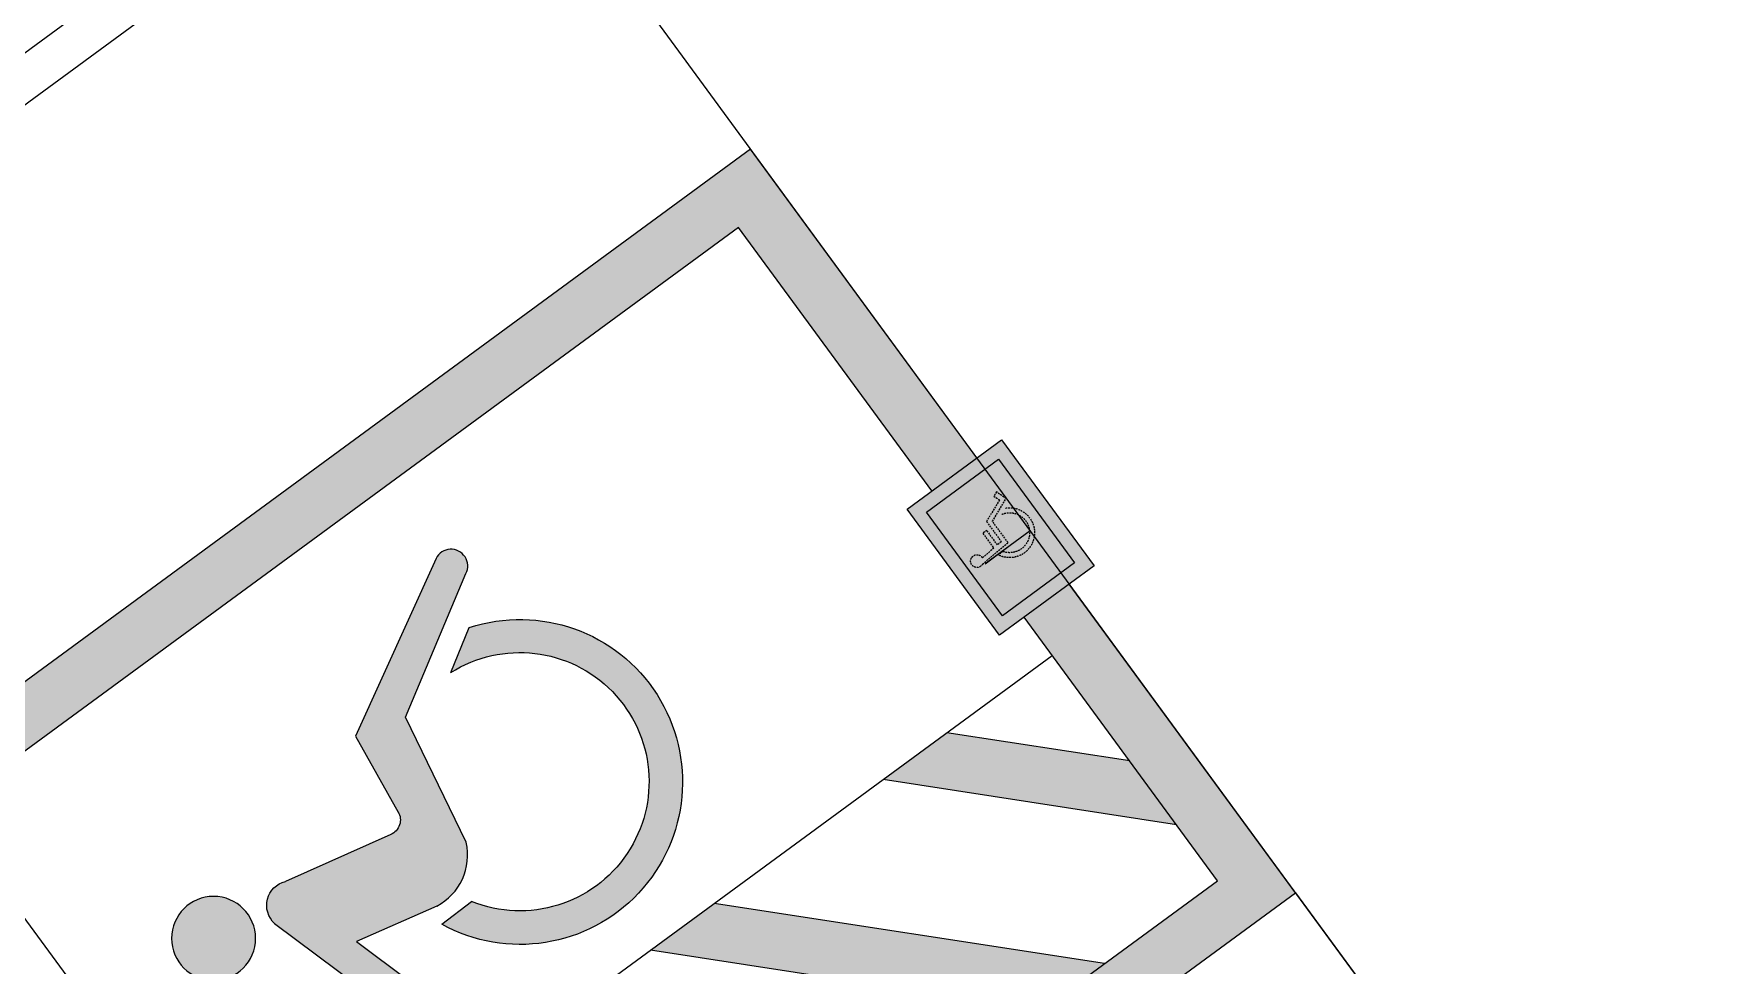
# Model space of a CAD drawing. Header units: millimetres. Extents: x 75184266 to 76346726, y -35077925 to -33679385.
# Drawn here: x 75332394 to 75338427, y -34603139 to -34599804 of the extents above; entities that cross this region are included whole.
import ezdxf

# ---------------------------------------------------------------- set-up
doc = ezdxf.new("R2010")
doc.units = ezdxf.units.MM
doc.header["$LTSCALE"] = 50
doc.header["$MEASUREMENT"] = 0
doc.linetypes.add('XR-지하3층$0$H', pattern=[1.3, 0.8, -0.5])
doc.linetypes.add('XR-지하3층$0$HIDDEN2', pattern=[0.1875, 0.125, -0.0625])
for name, color, linetype in [('XR-지하3층$0$1HIDDEN2', 1, 'XR-지하3층$0$HIDDEN2'), ('XR-지하3층$0$5', 5, 'CONTINUOUS'), ('XR-지하3층$0$hat', 8, 'CONTINUOUS'), ('XR-지하3층$0$일반주차', 8, 'CONTINUOUS'), ('XR-지하3층$0$장애인', 11, 'CONTINUOUS')]:
    doc.layers.add(name, color=color, linetype=linetype)
doc.layers.add('건축', color=8, linetype='CONTINUOUS', plot=False)

# ---------------------------------------------------------------- blocks, each defined once
blk = doc.blocks.new('XR-지하3층$0$장애인 주차')
at = {"layer": 'XR-지하3층$0$5', "ltscale": 4}
h = blk.add_hatch(color=7, dxfattribs=at)
h.dxf.hatch_style = 1
h.paths.add_polyline_path([(3842, -695.1), (4402, -695.1), (4402, -1115.1), (3842, -1115.1)])
h.paths.add_polyline_path([(3892, -1065.1), (4352, -1065.1), (4352, -745.1), (3892, -745.1)], flags=16)
h.paths.add_polyline_path([(3982.2, -989.9), (3988.1, -973.1), (4011.2, -981.2), (4046.3, -898.3), (4135.9, -898.3), (4137.1, -880.6), (4072.3, -880.6), (4072.3, -862.9), (4138.4, -862.9), (4142.2, -809.8, -3.72247), (4161, -796.7), (4152.4, -916.1), (4058.1, -916.1), (4021, -1003.5)], flags=0)
h = blk.add_hatch(color=256, dxfattribs=at)
h.dxf.hatch_style = 1
h.paths.add_polyline_path([(4352, -1065.1), (4352, -745.1), (3892, -745.1), (3892, -1065.1)])
at = {"layer": 'XR-지하3층$0$hat'}
h = blk.add_hatch(color=7, dxfattribs=at)
edge = h.paths.add_edge_path()
edge.add_line((4161, -796.7), (4152.4, -916.1))
edge.add_line((4152.4, -916.1), (4058.1, -916.1))
edge.add_line((4058.1, -916.1), (4021, -1003.5))
edge.add_line((4021, -1003.5), (3982.2, -989.9))
edge.add_line((3982.2, -989.9), (3988.1, -973.1))
edge.add_line((3988.1, -973.1), (4011.2, -981.2))
edge.add_line((4011.2, -981.2), (4046.3, -898.3))
edge.add_line((4046.3, -898.3), (4135.9, -898.3))
edge.add_line((4135.9, -898.3), (4137.1, -880.6))
edge.add_line((4137.1, -880.6), (4072.3, -880.6))
edge.add_line((4072.3, -880.6), (4072.3, -862.9))
edge.add_line((4072.3, -862.9), (4138.4, -862.9))
edge.add_line((4138.4, -862.9), (4142.2, -809.8))
edge.add_arc((4140.3, -787.1), 22.8, -24.88273, 274.96983, ccw=False)
edge = h.paths.add_edge_path()
edge.add_line((4047.7, -981.5), (4057.8, -957.6))
edge.add_arc((4127.5, -941.6), 71.5, 192.8781, 416.16881)
edge.add_line((4167.3, -882.3), (4168.7, -862.5))
edge.add_arc((4127.5, -941.6), 89.2, 206.53502, 422.4866, ccw=False)
at = {"layer": 'XR-지하3층$0$장애인', "lineweight": 5, "true_color": 0xffffff}
blk.add_hatch(color=7, dxfattribs=at).paths.add_polyline_path([(2472, 3994.9), (2472, -1005.1), (3842, -1005.1), (3842, -805.1), (2672, -805.1), (2672, 3794.9), (5572, 3794.9), (5572, -805.1), (4402, -805.1), (4402, -1005.1), (5772, -1005.1), (5772, 3994.9)])
h = blk.add_hatch(color=7, dxfattribs=at)
h.paths.add_polyline_path([(5572, 2794.9), (5572, 3077.8), (4854.8, 3794.9), (4572, 3794.9)])
h.paths.add_polyline_path([(4572, 3044.9), (4572, 2762.1), (5572, 1762.1), (5572, 2044.9)])
h.paths.add_polyline_path([(4572, 2012.1), (4572, 1729.2), (5572, 729.2), (5572, 1012.1)])
h.paths.add_polyline_path([(5572, -303.6), (5572, -20.8), (4572, 979.2), (4572, 696.4)])
h.paths.add_polyline_path([(4572, -53.6), (4572, -336.5), (5040.6, -805.1), (5323.4, -805.1)])
h = blk.add_hatch(color=7, dxfattribs=at)
h.paths.add_polyline_path([(3763.2, 2216.3, -1), (3462.6, 2216.3, -1)])
h.paths.add_polyline_path([(3992.2, 1503.2, -0.343093), (3870.4, 1283.5), (3381.1, 1193.9), (3089.6, 708, -0.931653), (2987, 769.6), (3329.5, 1378.6), (3638.5, 1415.3, 0.446048), (3688.6, 1485.1), (3600.5, 1888.3, -0.596144), (3699, 2008.6), (4213.7, 1850.8), (4443.2, 1569.4, -0.883364), (4354.9, 1493), (4150.9, 1740.9), (3925.1, 1810.1)])
h.paths.add_polyline_path([(4052.6, 1393), (4055.4, 1527.5, -1.526545), (3257.3, 820.2), (3348, 968.9, 1.638056)])
at = {"layer": 'XR-지하3층$0$1HIDDEN2', "color": 11}
for points in [[(4161, -796.7), (4152.4, -916.1), (4058.1, -916.1), (4021, -1003.5), (3982.2, -989.9), (3988.1, -973.1), (4011.2, -981.2), (4046.3, -898.3), (4135.9, -898.3), (4137.1, -880.6), (4072.3, -880.6), (4072.3, -862.9), (4138.4, -862.9), (4142.2, -809.8)], [(4167.3, -882.3), (4168.7, -862.5)]]:
    blk.add_lwpolyline(points, dxfattribs=at)
for centre, radius, start, end in [((4140.3, -787.1), 22.8, 335.11727, 274.96983), ((4127.5, -941.6), 89.2, 206.53502, 62.4866), ((4127.5, -941.6), 71.5, 192.8781, 56.16881)]:
    blk.add_arc(centre, radius, start, end, dxfattribs=at)
at = {"layer": 'XR-지하3층$0$5', "lineweight": 5}
for p, q in [((4572, 3794.9), (4572, -805.1)), ((5572, -20.8), (4572, 979.2)), ((5572, -303.6), (4572, 696.4)), ((5323.4, -805.1), (4572, -53.6)), ((5040.6, -805.1), (4572, -336.5))]:
    blk.add_line(p, q, dxfattribs=at)
at = {"layer": 'XR-지하3층$0$5', "ltscale": 4}
for p, q in [((4165.3, -1004.6), (4165.3, -804.6)), ((4165.3, -804.6), (4165.3, -904.6))]:
    blk.add_line(p, q, dxfattribs=at)
at = {"layer": 'XR-지하3층$0$5', "lineweight": 5}
for points in [[(3842, -1005.1), (2472, -1005.1), (2472, 3994.9), (5772, 3994.9), (5772, -1005.1), (4402, -1005.1)], [(3842, -805.1), (2672, -805.1), (2672, 3794.9), (5572, 3794.9), (5572, -805.1), (4402, -805.1)]]:
    blk.add_lwpolyline(points, dxfattribs=at)
at = {"layer": 'XR-지하3층$0$5', "ltscale": 4}
for points in [[(3842, -695.1), (3842, -1115.1), (4402, -1115.1), (4402, -695.1)], [(3892, -745.1), (3892, -1065.1), (4352, -1065.1), (4352, -745.1)]]:
    blk.add_lwpolyline(points, close=True, dxfattribs=at)
at = {"layer": 'XR-지하3층$0$장애인', "color": 8, "lineweight": 5}
for p, q in [((3699, 2008.6, 0), (4213.7, 1850.8, 0)), ((3688.6, 1485.1), (3600.5, 1888.3, 0)), ((3925.1, 1810.1, 0), (4150.9, 1740.9, 0)), ((4055.4, 1527.5), (4052.6, 1393)), ((3348, 968.9), (3257.3, 820.2))]:
    blk.add_line(p, q, dxfattribs=at)
at = {"layer": 'XR-지하3층$0$장애인', "color": 7, "lineweight": 5}
blk.add_lwpolyline([(3523.1, 2719.9), (2773.1, 2719.9), (2773.1, 2869.9), (3523.1, 2869.9)], close=True, dxfattribs=at)
at = {"layer": 'XR-지하3층$0$장애인', "color": 8, "lineweight": 5, "extrusion": (0.976964, 0.213404, 0), "elevation": 4221}
blk.add_lwpolyline([(616.6, 0), (930.8, 0)], dxfattribs=at)
at = {"layer": 'XR-지하3층$0$장애인', "color": 8, "lineweight": 5}
for points in [[(3992.2, 1503.2, -0.343093), (3870.4, 1283.5), (3381.1, 1193.9), (3094, 715.3)], [(3094, 715.3, -1.000002), (2987, 769.6), (3329.5, 1378.6), (3639.5, 1415.4)]]:
    blk.add_lwpolyline(points, format="xyb", dxfattribs=at)
blk.add_circle((3612.9, 2216.3), 150.3, dxfattribs=at)
for centre, radius, start, end in [((3682.3, 1921.8, 0), 88.4, 79.11433, 202.31847), ((3810.4, 1000), 581.7, 198.00599, 65.09494), ((3632.2, 1472.6), 57.7, 276.27861, 12.43535), ((3809.3, 999.9), 462.3, 183.85247, 58.2396)]:
    blk.add_arc(centre, radius, start, end, dxfattribs=at)
blk = doc.blocks.new('XR-지하3층$0$일반형 주차')
at = {"layer": 'XR-지하3층$0$일반주차'}
for p, q in [((750, 3865), (0, 3865)), ((750, 3735), (750, 3865)), ((0, 3735), (750, 3735))]:
    blk.add_line(p, q, dxfattribs=at)
blk.add_lwpolyline([(2300, 5000), (0, 5000), (0, 0), (2300, 0)], close=True, dxfattribs=at)
for centre in [(237.5, 3800), (562.5, 3800)]:
    blk.add_circle(centre, 17.5, dxfattribs=at)

msp = doc.modelspace()

# ---------------------------------------------------------------- linework, layer by layer
at = {"layer": '건축'}
for p, q in [((75333997.7, -34598902.5), (75360575.1, -34635153.6)), ((75333484.3, -34599236.7), (75328415.6, -34602952.8))]:
    msp.add_line(p, q, dxfattribs=at)
at = {"layer": '건축', "linetype": 'XR-지하3층$0$H', "ltscale": 50}
msp.add_lwpolyline([(75346341.1, -34610363.2), (75345912.4, -34609778.5), (75344202.7, -34611032), (75342606.3, -34608854.5), (75336936.7, -34613011.1), (75338533.2, -34615188.6), (75336137.9, -34616944.6), (75333225.9, -34612972.7), (75334818.7, -34611805), (75333523.9, -34610038.8), (75334007.8, -34609684), (75329993.1, -34604208.1), (75328864, -34605035.8), (75327714, -34603467.2), (75333484.3, -34599236.7), (75328541.4, -34592494.6), (75323920.3, -34595882.5), (75322851.7, -34596665.9), (75321630.7, -34595000.6), (75322699.3, -34594217.1), (75318052, -34587878.2), (75317084.2, -34588587.7), (75314772.3, -34585434.4), (75308385, -34590117.2)], dxfattribs=at)
at = {"layer": '건축'}
msp.add_lwpolyline([(75333254.5, -34599219.2), (75327625.3, -34603346.3)], dxfattribs=at)

# ---------------------------------------------------------------- block references
at = {"layer": '건축', "xscale": -1}
for name, p, rotation in [('XR-지하3층$0$장애인 주차', (75332689.7, -34598818.3), 126.2469345521213), ('XR-지하3층$0$일반형 주차', (75336913.1, -34602879), 126.2469333594608)]:
    msp.add_blockref(name, p, dxfattribs=dict(at, rotation=rotation))

doc.saveas('drawing.dxf')
